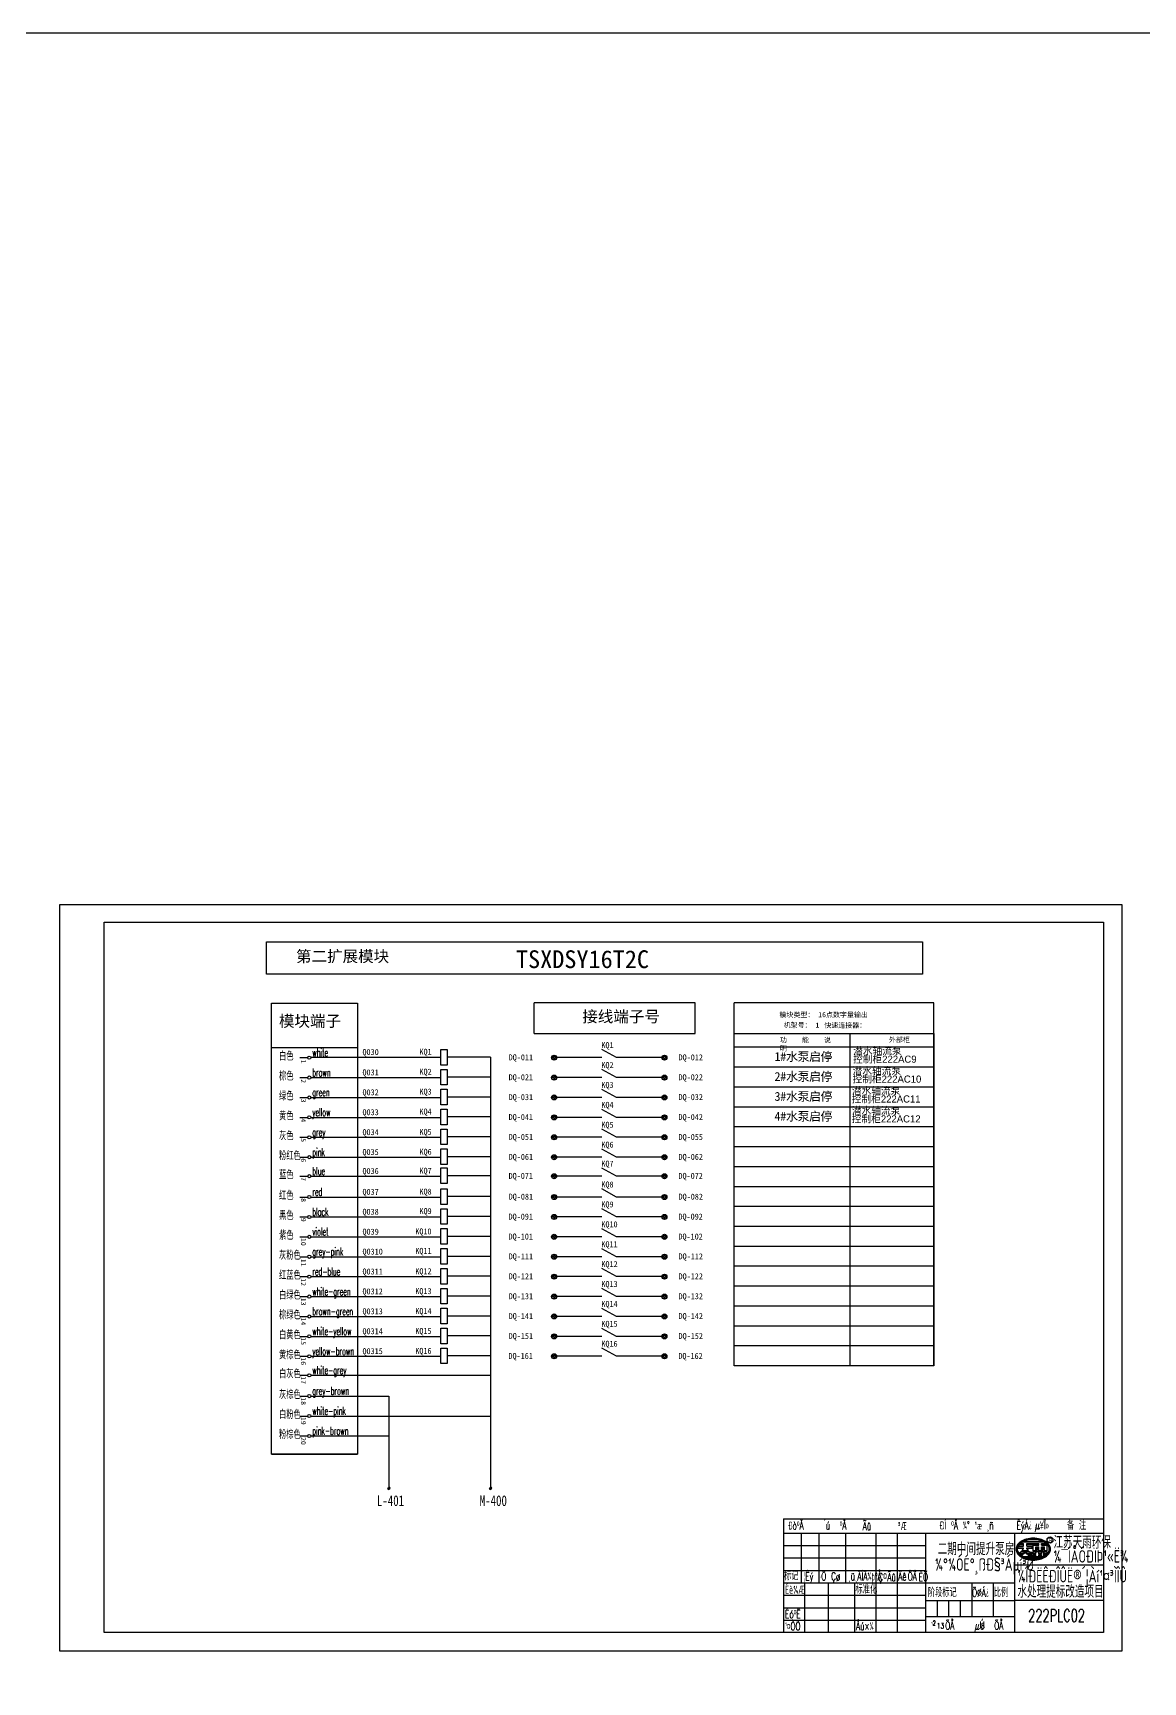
# Model space of a CAD drawing. Header units: millimetres. Extents: x 201 to 11482, y -7821 to 251.
# Drawn here: x 5609 to 6234, y -7015 to -6087 of the extents above; entities that cross this region are included whole.
import ezdxf
from ezdxf.enums import TextEntityAlignment as Align

# ---------------------------------------------------------------- set-up
doc = ezdxf.new("R2010")
doc.units = ezdxf.units.MM
doc.linetypes.add('CENTER2', pattern=[1.125, 0.75, -0.125, 0.125, -0.125])
for name, color, linetype in [('02', 7, 'Continuous'), ('LINE_THIN', 2, 'Continuous'), ('TEXT', 6, 'Continuous')]:
    doc.layers.add(name, color=color, linetype=linetype)
doc.layers.add('SECTION', color=3, linetype='CENTER2', lineweight=9)
doc.styles.add('HZ', font='txt', dxfattribs={"width": 0.67, "bigfont": 'hztxt'})
doc.styles.add('HZTXT', font='tssdeng.shx', dxfattribs={"width": 0.8, "bigfont": 'hztxt.shx'})

msp = doc.modelspace()

# ---------------------------------------------------------------- linework, layer by layer
for p, q in [((5649.389, -6986.953), (5649.389, -6587.409)), ((5649.389, -6587.409), (6211.494, -6587.409)), ((6211.494, -6587.409), (6211.494, -6986.953)), ((5981.757, -6632.658), (5891.192, -6632.658)), ((5891.192, -6649.978), (5891.192, -6632.658)), ((5981.757, -6649.978), (5981.757, -6632.658)), ((6003.74, -6836.904), (6003.74, -6632.658)), ((6115.978, -6632.658), (6003.74, -6632.658)), ((6115.978, -6836.904), (6115.978, -6632.658)), ((5891.192, -6649.978), (5981.757, -6649.978)), ((6003.74, -6649.978), (6115.978, -6649.978)), ((6068.702, -6649.978), (6068.702, -6836.904)), ((6115.978, -6649.978), (6115.978, -6836.904)), ((5791.87, -6657.942), (5743.575, -6657.942)), ((5937.517, -6663.542), (5929.344, -6659.028)), ((6115.978, -6657.723), (6003.74, -6657.723)), ((5759.358, -6663.542), (5763.838, -6663.542)), ((5765.614, -6663.3), (5838.772, -6663.3)), ((5866.639, -6663.322), (5842.333, -6663.322)), ((5866.639, -6663.322), (5866.639, -6905.845)), ((5929.344, -6663.542), (5903.824, -6663.542)), ((5963.037, -6663.542), (5937.517, -6663.542)), ((6115.978, -6668.922), (6003.74, -6668.922)), ((5759.358, -6674.741), (5763.838, -6674.741)), ((5765.63, -6674.741), (5838.789, -6674.741)), ((5866.639, -6674.521), (5842.333, -6674.521)), ((5929.344, -6674.741), (5903.824, -6674.741)), ((5937.517, -6674.741), (5929.344, -6670.226)), ((5963.037, -6674.741), (5937.517, -6674.741)), ((5759.358, -6685.939), (5763.838, -6685.939)), ((5765.63, -6685.939), (5838.789, -6685.939)), ((5866.639, -6685.72), (5842.333, -6685.72)), ((5929.344, -6685.939), (5903.824, -6685.939)), ((5937.517, -6685.939), (5929.344, -6681.425)), ((5963.037, -6685.939), (5937.517, -6685.939)), ((6115.978, -6680.12), (6003.74, -6680.12)), ((5866.639, -6696.919), (5842.333, -6696.919)), ((5937.517, -6697.138), (5929.344, -6692.624)), ((6115.978, -6691.319), (6003.74, -6691.319)), ((5759.358, -6697.138), (5763.838, -6697.138)), ((5765.63, -6697.138), (5838.789, -6697.138)), ((5929.344, -6697.138), (5903.824, -6697.138)), ((5937.517, -6708.337), (5929.344, -6703.823)), ((5963.037, -6697.138), (5937.517, -6697.138)), ((6115.978, -6702.518), (6003.74, -6702.518)), ((5759.358, -6708.337), (5763.838, -6708.337)), ((5765.63, -6708.337), (5838.789, -6708.337)), ((5866.639, -6708.117), (5842.333, -6708.117)), ((5929.344, -6708.337), (5903.824, -6708.337)), ((5937.517, -6719.536), (5929.344, -6715.022)), ((5963.037, -6708.337), (5937.517, -6708.337)), ((6115.978, -6713.717), (6003.74, -6713.717)), ((5759.358, -6719.536), (5763.838, -6719.536)), ((5765.63, -6719.536), (5838.789, -6719.536)), ((5866.639, -6719.316), (5842.333, -6719.316)), ((5929.344, -6719.536), (5903.824, -6719.536)), ((5963.037, -6719.536), (5937.517, -6719.536)), ((5759.358, -6730.224), (5763.838, -6730.224)), ((5765.63, -6730.224), (5838.789, -6730.224)), ((5866.639, -6730.004), (5842.333, -6730.004)), ((5929.344, -6730.224), (5903.824, -6730.224)), ((5937.517, -6730.224), (5929.344, -6725.71)), ((5963.037, -6730.224), (5937.517, -6730.224)), ((6115.978, -6724.916), (6003.74, -6724.916)), ((5759.358, -6741.934), (5763.838, -6741.934)), ((5765.63, -6741.934), (5838.789, -6741.934)), ((5866.639, -6741.714), (5842.333, -6741.714)), ((5929.344, -6741.934), (5903.824, -6741.934)), ((5937.517, -6741.934), (5929.344, -6737.42)), ((5963.037, -6741.934), (5937.517, -6741.934)), ((6115.978, -6736.115), (6003.74, -6736.115)), ((5937.517, -6753.133), (5929.344, -6748.618)), ((6115.978, -6747.313), (6003.74, -6747.313)), ((5759.358, -6753.133), (5763.838, -6753.133)), ((5765.63, -6753.133), (5838.789, -6753.133)), ((5866.639, -6752.913), (5842.333, -6752.913)), ((5929.344, -6753.133), (5903.824, -6753.133)), ((5937.517, -6764.331), (5929.344, -6759.817)), ((5963.037, -6753.133), (5937.517, -6753.133)), ((6115.978, -6758.512), (6003.74, -6758.512)), ((5759.358, -6764.331), (5763.838, -6764.331)), ((5765.63, -6764.331), (5838.789, -6764.331)), ((5866.639, -6764.112), (5842.333, -6764.112)), ((5929.344, -6764.331), (5903.824, -6764.331)), ((5937.517, -6775.53), (5929.344, -6771.016)), ((5963.037, -6764.331), (5937.517, -6764.331)), ((6115.978, -6769.711), (6003.74, -6769.711)), ((5759.358, -6775.53), (5763.838, -6775.53)), ((5765.63, -6775.53), (5838.789, -6775.53)), ((5866.639, -6775.311), (5842.333, -6775.311)), ((5929.344, -6775.53), (5903.824, -6775.53)), ((5963.037, -6775.53), (5937.517, -6775.53)), ((5759.358, -6786.729), (5763.838, -6786.729)), ((5765.63, -6786.729), (5838.789, -6786.729)), ((5866.639, -6786.509), (5842.333, -6786.509)), ((5929.344, -6786.729), (5903.824, -6786.729)), ((5937.517, -6786.729), (5929.344, -6782.215)), ((5963.037, -6786.729), (5937.517, -6786.729)), ((6115.978, -6780.91), (6003.74, -6780.91)), ((5759.358, -6797.928), (5763.838, -6797.928)), ((5765.63, -6797.928), (5838.789, -6797.928)), ((5866.639, -6797.708), (5842.333, -6797.708)), ((5929.344, -6797.928), (5903.824, -6797.928)), ((5937.517, -6797.928), (5929.344, -6793.414)), ((5963.037, -6797.928), (5937.517, -6797.928)), ((6115.978, -6792.109), (6003.74, -6792.109)), ((5937.517, -6809.127), (5929.344, -6804.613)), ((6115.978, -6803.308), (6003.74, -6803.308)), ((5759.358, -6809.127), (5763.838, -6809.127)), ((5765.63, -6809.127), (5838.789, -6809.127)), ((5866.639, -6808.907), (5842.333, -6808.907)), ((5929.344, -6809.127), (5903.824, -6809.127)), ((5937.517, -6820.326), (5929.344, -6815.812)), ((5963.037, -6809.127), (5937.517, -6809.127)), ((6115.978, -6814.507), (6003.74, -6814.507)), ((5759.358, -6820.326), (5763.838, -6820.326)), ((5765.63, -6820.326), (5838.789, -6820.326)), ((5866.639, -6820.106), (5842.333, -6820.106)), ((5929.344, -6820.326), (5903.824, -6820.326)), ((5963.037, -6820.326), (5937.517, -6820.326)), ((6115.978, -6825.705), (6003.74, -6825.705)), ((5759.358, -6831.524), (5763.838, -6831.524)), ((5765.63, -6831.524), (5838.789, -6831.524)), ((5866.639, -6831.305), (5842.333, -6831.305)), ((5929.344, -6831.524), (5903.824, -6831.524)), ((5937.517, -6831.524), (5929.344, -6827.01)), ((5963.037, -6831.524), (5937.517, -6831.524)), ((5759.358, -6842.212), (5763.838, -6842.212)), ((5765.63, -6842.212), (5866.639, -6842.212)), ((6115.978, -6836.904), (6003.74, -6836.904)), ((5759.358, -6853.922), (5763.838, -6853.922)), ((5765.63, -6853.922), (5809.453, -6853.922)), ((5809.453, -6853.922), (5809.453, -6905.838)), ((5759.358, -6865.121), (5763.838, -6865.121)), ((5765.63, -6865.121), (5866.639, -6865.121)), ((5759.358, -6876.32), (5763.838, -6876.32)), ((5765.63, -6876.32), (5809.453, -6876.32)), ((5764.734, -6886.623), (5743.575, -6886.623)), ((5743.575, -6886.623), (5791.87, -6886.623)), ((5810.06, -6904.875), (5808.932, -6906.666)), ((5867.246, -6904.875), (5866.117, -6906.666)), ((6163.418, -6938.092), (6166.475, -6938.092)), ((6164.446, -6936.889), (6166.475, -6936.889)), ((6164.446, -6937.124), (6166.475, -6937.124)), ((6166.249, -6935.686), (6177.531, -6935.686)), ((6166.249, -6935.921), (6177.531, -6935.921)), ((6166.475, -6938.092), (6166.475, -6936.889)), ((6166.475, -6938.327), (6166.475, -6937.124)), ((6168.28, -6938.092), (6168.28, -6936.889)), ((6168.28, -6936.889), (6175.079, -6936.889)), ((6168.28, -6938.327), (6168.28, -6937.124)), ((6168.28, -6937.124), (6175.079, -6937.124)), ((6168.28, -6938.092), (6171.288, -6938.092)), ((6171.288, -6939.296), (6171.288, -6938.092)), ((6171.89, -6940.761), (6171.89, -6937.491)), ((6171.89, -6937.491), (6175.079, -6937.491)), ((6171.89, -6940.996), (6171.89, -6937.725)), ((6171.89, -6937.725), (6175.079, -6937.725)), ((6175.079, -6937.491), (6175.079, -6936.889)), ((6175.079, -6937.725), (6175.079, -6937.124)), ((6176.463, -6937.491), (6176.463, -6936.889)), ((6176.463, -6936.889), (6179.334, -6936.889)), ((6176.463, -6937.725), (6176.463, -6937.124)), ((6176.463, -6937.124), (6179.334, -6937.124)), ((6176.463, -6937.491), (6179.651, -6937.491)), ((6176.463, -6937.725), (6179.651, -6937.725)), ((6179.651, -6940.761), (6179.651, -6937.491)), ((6179.651, -6940.996), (6179.651, -6937.725)), ((6162.922, -6939.296), (6166.475, -6939.296)), ((6162.922, -6939.53), (6166.475, -6939.53)), ((6163.418, -6938.327), (6166.475, -6938.327)), ((6163.964, -6942.414), (6166.61, -6942.414)), ((6163.964, -6942.649), (6166.61, -6942.649)), ((6164.57, -6943.016), (6165.934, -6943.016)), ((6164.57, -6943.251), (6165.934, -6943.251)), ((6165.1, -6941.363), (6169.716, -6941.363)), ((6165.1, -6941.598), (6169.716, -6941.598)), ((6165.666, -6940.761), (6169.093, -6940.761)), ((6165.666, -6940.996), (6169.093, -6940.996)), ((6166.476, -6944.219), (6177.304, -6944.219)), ((6166.476, -6944.454), (6177.304, -6944.454)), ((6167.191, -6944.52), (6176.589, -6944.52)), ((6167.191, -6944.755), (6176.589, -6944.755)), ((6168.183, -6942.414), (6171.288, -6942.414)), ((6168.183, -6942.649), (6171.288, -6942.649)), ((6168.28, -6938.327), (6171.288, -6938.327)), ((6168.28, -6939.296), (6171.288, -6939.296)), ((6168.305, -6939.607), (6168.28, -6939.296)), ((6168.28, -6939.53), (6171.288, -6939.53)), ((6168.305, -6939.842), (6168.28, -6939.53)), ((6168.903, -6943.016), (6171.288, -6943.016)), ((6168.903, -6943.251), (6171.288, -6943.251)), ((6169.193, -6945.062), (6174.587, -6945.062)), ((6169.193, -6945.296), (6174.587, -6945.296)), ((6169.996, -6943.507), (6171.288, -6943.507)), ((6169.996, -6943.742), (6171.288, -6943.742)), ((6170.561, -6941.702), (6171.288, -6941.702)), ((6170.561, -6941.937), (6171.288, -6941.937)), ((6171.288, -6939.53), (6171.288, -6938.327)), ((6171.288, -6942.414), (6171.288, -6941.702)), ((6171.288, -6942.649), (6171.288, -6941.937)), ((6171.288, -6943.507), (6171.288, -6943.016)), ((6171.288, -6943.742), (6171.288, -6943.251)), ((6171.89, -6940.761), (6173.274, -6940.761)), ((6171.89, -6940.996), (6173.274, -6940.996)), ((6171.89, -6941.363), (6173.274, -6941.363)), ((6171.89, -6942.414), (6171.89, -6941.363)), ((6171.89, -6941.598), (6173.274, -6941.598)), ((6171.89, -6942.649), (6171.89, -6941.598)), ((6171.89, -6942.414), (6173.274, -6942.414)), ((6171.89, -6942.649), (6173.274, -6942.649)), ((6171.89, -6943.507), (6171.89, -6943.016)), ((6171.89, -6943.016), (6173.274, -6943.016)), ((6171.89, -6943.742), (6171.89, -6943.251)), ((6171.89, -6943.251), (6173.274, -6943.251)), ((6171.89, -6943.507), (6173.274, -6943.507)), ((6171.89, -6943.742), (6173.274, -6943.742)), ((6173.274, -6940.761), (6173.274, -6938.694)), ((6173.274, -6938.694), (6175.079, -6938.694)), ((6173.274, -6940.996), (6173.274, -6938.929)), ((6173.274, -6938.929), (6175.079, -6938.929)), ((6173.274, -6942.414), (6173.274, -6941.363)), ((6173.274, -6942.649), (6173.274, -6941.598)), ((6173.274, -6943.507), (6173.274, -6943.016)), ((6173.274, -6943.742), (6173.274, -6943.251)), ((6175.079, -6940.761), (6175.079, -6938.694)), ((6175.079, -6940.996), (6175.079, -6938.929)), ((6175.079, -6940.761), (6176.463, -6940.761)), ((6175.079, -6940.996), (6176.463, -6940.996)), ((6175.079, -6941.363), (6176.463, -6941.363)), ((6175.079, -6942.414), (6175.079, -6941.363)), ((6175.079, -6941.598), (6176.463, -6941.598)), ((6175.079, -6942.649), (6175.079, -6941.598)), ((6175.079, -6942.414), (6176.463, -6942.414)), ((6175.079, -6942.649), (6176.463, -6942.649)), ((6175.079, -6943.507), (6175.079, -6943.016)), ((6175.079, -6943.016), (6176.463, -6943.016)), ((6175.079, -6943.742), (6175.079, -6943.251)), ((6175.079, -6943.251), (6176.463, -6943.251)), ((6175.079, -6943.507), (6176.463, -6943.507)), ((6175.079, -6943.742), (6176.463, -6943.742)), ((6176.463, -6938.694), (6178.268, -6938.694)), ((6176.463, -6940.761), (6176.463, -6938.694)), ((6176.463, -6938.929), (6178.268, -6938.929)), ((6176.463, -6940.996), (6176.463, -6938.929)), ((6176.463, -6942.414), (6176.463, -6941.363)), ((6176.463, -6942.649), (6176.463, -6941.598)), ((6176.463, -6943.507), (6176.463, -6943.016)), ((6176.463, -6943.742), (6176.463, -6943.251)), ((6177.517, -6941.702), (6178.268, -6941.702)), ((6177.517, -6941.702), (6177.517, -6942.414)), ((6177.517, -6941.937), (6178.268, -6941.937)), ((6177.517, -6941.937), (6177.517, -6942.649)), ((6177.517, -6942.414), (6179.816, -6942.414)), ((6177.517, -6942.649), (6179.816, -6942.649)), ((6177.517, -6943.016), (6177.517, -6943.507)), ((6177.517, -6943.016), (6179.21, -6943.016)), ((6177.517, -6943.251), (6177.517, -6943.742)), ((6177.517, -6943.251), (6179.21, -6943.251)), ((6177.517, -6943.507), (6178.571, -6943.507)), ((6177.517, -6943.742), (6178.571, -6943.742)), ((6178.268, -6940.761), (6178.268, -6938.694)), ((6178.268, -6940.996), (6178.268, -6938.929)), ((6178.268, -6940.761), (6179.651, -6940.761)), ((6178.268, -6940.996), (6179.651, -6940.996)), ((6178.268, -6941.702), (6178.268, -6941.363)), ((6178.268, -6941.363), (6179.651, -6941.363)), ((6178.268, -6941.937), (6178.268, -6941.598)), ((6178.268, -6941.598), (6179.651, -6941.598)), ((6179.651, -6942.594), (6179.651, -6941.363)), ((6179.651, -6942.829), (6179.651, -6941.598))]:
    msp.add_line(p, q)
at = {"color": 0}
for p, q in [((6031.493, -6922.953), (6211.494, -6922.953)), ((6031.493, -6922.953), (6211.494, -6922.953)), ((6031.493, -6930.953), (6211.494, -6930.953)), ((6031.493, -6930.953), (6211.494, -6930.953)), ((6031.493, -6958.953), (6161.493, -6958.953)), ((6031.493, -6958.953), (6161.493, -6958.953)), ((6111.493, -6968.953), (6161.493, -6968.953)), ((6111.493, -6968.953), (6161.493, -6968.953)), ((6111.493, -6977.953), (6161.493, -6977.953)), ((6111.493, -6977.953), (6161.493, -6977.953))]:
    msp.add_line(p, q, dxfattribs=at)
for points in [[(741.178, -6087.168), (11482.36, -6087.168), (11482.36, -7820.534), (741.178, -7820.534)], [(5740.617, -6598.418), (6109.699, -6598.418), (6109.699, -6616.539), (5740.617, -6616.539)], [(5743.575, -6632.878), (5791.87, -6632.878), (5791.87, -6886.623), (5743.575, -6886.623)], [(5842.333, -6658.913), (5842.333, -6667.687), (5838.772, -6667.687), (5838.772, -6658.913)], [(5842.333, -6670.112), (5842.333, -6678.885), (5838.772, -6678.885), (5838.772, -6670.112)], [(5842.333, -6681.311), (5842.333, -6690.084), (5838.772, -6690.084), (5838.772, -6681.311)], [(5842.333, -6692.509), (5842.333, -6701.283), (5838.772, -6701.283), (5838.772, -6692.509)], [(5842.333, -6703.708), (5842.333, -6712.482), (5838.772, -6712.482), (5838.772, -6703.708)], [(5842.333, -6714.907), (5842.333, -6723.681), (5838.772, -6723.681), (5838.772, -6714.907)], [(5842.333, -6725.595), (5842.333, -6734.369), (5838.772, -6734.369), (5838.772, -6725.595)], [(5842.333, -6737.305), (5842.333, -6746.078), (5838.772, -6746.078), (5838.772, -6737.305)], [(5842.333, -6748.504), (5842.333, -6757.277), (5838.772, -6757.277), (5838.772, -6748.504)], [(5842.333, -6759.703), (5842.333, -6768.476), (5838.772, -6768.476), (5838.772, -6759.703)], [(5842.333, -6770.901), (5842.333, -6779.675), (5838.772, -6779.675), (5838.772, -6770.901)], [(5842.333, -6782.1), (5842.333, -6790.874), (5838.772, -6790.874), (5838.772, -6782.1)], [(5842.333, -6793.299), (5842.333, -6802.073), (5838.772, -6802.073), (5838.772, -6793.299)], [(5842.333, -6804.498), (5842.333, -6813.272), (5838.772, -6813.272), (5838.772, -6804.498)], [(5842.333, -6815.697), (5842.333, -6824.47), (5838.772, -6824.47), (5838.772, -6815.697)], [(5842.333, -6826.896), (5842.333, -6835.669), (5838.772, -6835.669), (5838.772, -6826.896)]]:
    msp.add_lwpolyline(points, close=True)
for points in [[(6181.552, -6939.897, 0.1452621), (6180.927, -6937.792, 0.1071711), (6178.767, -6935.654, 0.0774043), (6175.785, -6934.35, 0.0645214), (6171.89, -6933.846, 0.0645214), (6167.995, -6934.35, 0.0774043), (6165.013, -6935.654, 0.1071711), (6162.853, -6937.792, 0.1452621), (6162.229, -6939.897, 0.1452621), (6162.853, -6942.002, 0.1071711), (6165.013, -6944.14, 0.0774043), (6167.995, -6945.444, 0.0645214), (6171.89, -6945.949, 0.0645214), (6175.785, -6945.444, 0.0774043), (6178.767, -6944.14, 0.1071711), (6180.927, -6942.002, 0.1452621)], [(6181.552, -6940.132, 0.1452621), (6180.927, -6938.027, 0.1071711), (6178.767, -6935.889, 0.0774043), (6175.785, -6934.585, 0.0645214), (6171.89, -6934.081, 0.0645214), (6167.995, -6934.585, 0.0774043), (6165.013, -6935.889, 0.1071711), (6162.853, -6938.027, 0.1452621), (6162.229, -6940.132, 0.1452621), (6162.853, -6942.237, 0.1071711), (6165.013, -6944.375, 0.0774043), (6167.995, -6945.679, 0.0645214), (6171.89, -6946.184, 0.0645214), (6175.785, -6945.679, 0.0774043), (6178.767, -6944.375, 0.1071711), (6180.927, -6942.237, 0.1452621)], [(6180.915, -6939.897, 0.1452621), (6180.393, -6938.139, 0.1071711), (6178.425, -6936.192, 0.0774043), (6175.623, -6934.966, 0.0645214), (6171.89, -6934.482, 0.0645214), (6168.158, -6934.966, 0.0774043), (6165.355, -6936.192, 0.1071711), (6163.387, -6938.139, 0.1452621), (6162.865, -6939.897, 0.1452621), (6163.387, -6941.655, 0.1071711), (6165.355, -6943.603, 0.0774043), (6168.158, -6944.828, 0.0645214), (6171.89, -6945.312, 0.0645214), (6175.623, -6944.828, 0.0774043), (6178.425, -6943.603, 0.1071711), (6180.393, -6941.655, 0.1452621)], [(6180.915, -6940.132, 0.1452621), (6180.393, -6938.374, 0.1071711), (6178.425, -6936.426, 0.0774043), (6175.623, -6935.201, 0.0645214), (6171.89, -6934.717, 0.0645214), (6168.158, -6935.201, 0.0774043), (6165.355, -6936.426, 0.1071711), (6163.387, -6938.374, 0.1452621), (6162.865, -6940.132, 0.1452621), (6163.387, -6941.89, 0.1071711), (6165.355, -6943.838, 0.0774043), (6168.158, -6945.063, 0.0645214), (6171.89, -6945.547, 0.0645214), (6175.623, -6945.063, 0.0774043), (6178.425, -6943.838, 0.1071711), (6180.393, -6941.89, 0.1452621)]]:
    msp.add_lwpolyline(points, format="xyb", close=True)
for centre, radius in [((5764.734, -6663.542), 0.896), ((5764.734, -6674.741), 0.896), ((5764.734, -6685.939), 0.896), ((5764.734, -6697.138), 0.896), ((5764.734, -6708.337), 0.896), ((5764.734, -6719.536), 0.896), ((5764.734, -6730.224), 0.896), ((5764.734, -6741.934), 0.896), ((5764.734, -6753.133), 0.896), ((5764.734, -6764.331), 0.896), ((5764.734, -6775.53), 0.896), ((5764.734, -6786.729), 0.896), ((5764.734, -6797.928), 0.896), ((5764.734, -6809.127), 0.896), ((5764.734, -6820.326), 0.896), ((5764.734, -6831.524), 0.896), ((5764.734, -6842.212), 0.896), ((5764.734, -6853.922), 0.896), ((5764.734, -6865.121), 0.896), ((5764.734, -6876.32), 0.896), ((5809.453, -6905.849), 0.591), ((5866.639, -6905.849), 0.591), ((6181.329, -6934.73), 1.666), ((6181.329, -6934.965), 1.666), ((6174.059, -6939.711), 0.1), ((6174.059, -6939.945), 0.1), ((6174.059, -6941.113), 0.1), ((6174.059, -6941.347), 0.1), ((6177.266, -6939.711), 0.1), ((6177.266, -6939.945), 0.1), ((6177.266, -6941.113), 0.1), ((6177.266, -6941.347), 0.1)]:
    msp.add_circle(centre, radius)
for centre, radius, start, end in [((6161.792, -6937.68), 4.95, 293.805664, 311.924678), ((6161.792, -6937.915), 4.95, 293.805664, 311.924678), ((6161.792, -6937.68), 6.755, 300.38393, 307.819429), ((6161.792, -6937.915), 6.755, 300.38393, 307.819429), ((6161.792, -6937.68), 4.95, 321.502997, 340.951261), ((6161.792, -6937.915), 4.95, 321.502997, 340.951261), ((6161.792, -6937.68), 6.755, 315.502624, 325.594686), ((6161.792, -6937.915), 6.755, 315.502624, 325.594686), ((6173.26, -6937.07), 7.372, 216.907792, 226.468118), ((6173.26, -6937.305), 7.372, 216.907792, 226.468118), ((6173.26, -6937.07), 5.567, 207.109979, 221.536588), ((6173.26, -6937.305), 5.567, 207.109979, 221.536588), ((6173.26, -6937.07), 7.372, 233.765595, 238.048673), ((6173.26, -6937.305), 7.372, 233.765595, 238.048673), ((6169.996, -6942.304), 1.203, 238.048673, 270), ((6169.996, -6942.539), 1.203, 238.048673, 270), ((6173.26, -6937.07), 5.567, 230.459438, 231.797628), ((6173.26, -6937.305), 5.567, 230.459438, 231.797628), ((6170.561, -6940.499), 1.203, 231.797628, 270), ((6170.561, -6940.734), 1.203, 231.797628, 270)]:
    msp.add_arc(centre, radius, start, end)
for p in [(6174.059, -6939.711), (6174.059, -6939.945), (6174.059, -6941.113), (6174.059, -6941.347), (6177.266, -6939.711), (6177.266, -6939.945), (6177.266, -6941.113), (6177.266, -6941.347)]:
    msp.add_point(p)
at = {"layer": '02'}
for p, q in [((5902.192, -6663.318), (5901.018, -6663.318)), ((5902.192, -6663.759), (5901.018, -6663.759)), ((5902.192, -6662.144), (5902.192, -6663.318)), ((5902.192, -6663.759), (5902.192, -6664.934)), ((5902.633, -6662.144), (5902.633, -6663.318)), ((5903.807, -6663.318), (5902.633, -6663.318)), ((5902.633, -6663.759), (5902.633, -6664.934)), ((5903.807, -6663.759), (5902.633, -6663.759)), ((5964.229, -6663.321), (5963.055, -6663.321)), ((5964.229, -6663.762), (5963.055, -6663.762)), ((5964.229, -6662.147), (5964.229, -6663.321)), ((5964.229, -6663.762), (5964.229, -6664.936)), ((5964.67, -6662.147), (5964.67, -6663.321)), ((5965.844, -6663.321), (5964.67, -6663.321)), ((5964.67, -6663.762), (5964.67, -6664.936)), ((5965.844, -6663.762), (5964.67, -6663.762)), ((5902.192, -6674.52), (5901.018, -6674.52)), ((5902.192, -6674.961), (5901.018, -6674.961)), ((5902.192, -6673.346), (5902.192, -6674.52)), ((5902.192, -6674.961), (5902.192, -6676.135)), ((5902.633, -6673.346), (5902.633, -6674.52)), ((5903.807, -6674.52), (5902.633, -6674.52)), ((5902.633, -6674.961), (5902.633, -6676.135)), ((5903.807, -6674.961), (5902.633, -6674.961)), ((5964.229, -6674.523), (5963.055, -6674.523)), ((5964.229, -6674.964), (5963.055, -6674.964)), ((5964.229, -6673.349), (5964.229, -6674.523)), ((5964.229, -6674.964), (5964.229, -6676.138)), ((5964.67, -6673.349), (5964.67, -6674.523)), ((5965.844, -6674.523), (5964.67, -6674.523)), ((5964.67, -6674.964), (5964.67, -6676.138)), ((5965.844, -6674.964), (5964.67, -6674.964)), ((5902.192, -6685.719), (5901.018, -6685.719)), ((5902.192, -6686.16), (5901.018, -6686.16)), ((5902.192, -6684.545), (5902.192, -6685.719)), ((5902.192, -6686.16), (5902.192, -6687.334)), ((5902.633, -6684.545), (5902.633, -6685.719)), ((5903.807, -6685.719), (5902.633, -6685.719)), ((5902.633, -6686.16), (5902.633, -6687.334)), ((5903.807, -6686.16), (5902.633, -6686.16)), ((5964.229, -6685.722), (5963.055, -6685.722)), ((5964.229, -6686.163), (5963.055, -6686.163)), ((5964.229, -6684.548), (5964.229, -6685.722)), ((5964.229, -6686.163), (5964.229, -6687.337)), ((5964.67, -6684.548), (5964.67, -6685.722)), ((5965.844, -6685.722), (5964.67, -6685.722)), ((5964.67, -6686.163), (5964.67, -6687.337)), ((5965.844, -6686.163), (5964.67, -6686.163)), ((5902.192, -6696.918), (5901.018, -6696.918)), ((5902.192, -6695.744), (5902.192, -6696.918)), ((5902.633, -6695.744), (5902.633, -6696.918)), ((5903.807, -6696.918), (5902.633, -6696.918)), ((5964.229, -6696.921), (5963.055, -6696.921)), ((5964.229, -6695.747), (5964.229, -6696.921)), ((5964.67, -6695.747), (5964.67, -6696.921)), ((5965.844, -6696.921), (5964.67, -6696.921)), ((5902.192, -6697.359), (5901.018, -6697.359)), ((5902.192, -6697.359), (5902.192, -6698.533)), ((5902.633, -6697.359), (5902.633, -6698.533)), ((5903.807, -6697.359), (5902.633, -6697.359)), ((5964.229, -6697.362), (5963.055, -6697.362)), ((5964.229, -6697.362), (5964.229, -6698.536)), ((5964.67, -6697.362), (5964.67, -6698.536)), ((5965.844, -6697.362), (5964.67, -6697.362)), ((5902.192, -6708.117), (5901.018, -6708.117)), ((5902.192, -6708.558), (5901.018, -6708.558)), ((5902.192, -6706.942), (5902.192, -6708.117)), ((5902.192, -6708.558), (5902.192, -6709.732)), ((5902.633, -6706.942), (5902.633, -6708.117)), ((5903.807, -6708.117), (5902.633, -6708.117)), ((5902.633, -6708.558), (5902.633, -6709.732)), ((5903.807, -6708.558), (5902.633, -6708.558)), ((5964.229, -6708.119), (5963.055, -6708.119)), ((5964.229, -6708.561), (5963.055, -6708.561)), ((5964.229, -6706.945), (5964.229, -6708.119)), ((5964.229, -6708.561), (5964.229, -6709.735)), ((5964.67, -6706.945), (5964.67, -6708.119)), ((5965.844, -6708.119), (5964.67, -6708.119)), ((5964.67, -6708.561), (5964.67, -6709.735)), ((5965.844, -6708.561), (5964.67, -6708.561)), ((5902.192, -6719.315), (5901.018, -6719.315)), ((5902.192, -6719.757), (5901.018, -6719.757)), ((5902.192, -6718.141), (5902.192, -6719.315)), ((5902.192, -6719.757), (5902.192, -6720.931)), ((5902.633, -6718.141), (5902.633, -6719.315)), ((5903.807, -6719.315), (5902.633, -6719.315)), ((5902.633, -6719.757), (5902.633, -6720.931)), ((5903.807, -6719.757), (5902.633, -6719.757)), ((5964.229, -6719.318), (5963.055, -6719.318)), ((5964.229, -6719.76), (5963.055, -6719.76)), ((5964.229, -6718.144), (5964.229, -6719.318)), ((5964.229, -6719.76), (5964.229, -6720.934)), ((5964.67, -6718.144), (5964.67, -6719.318)), ((5965.844, -6719.318), (5964.67, -6719.318)), ((5964.67, -6719.76), (5964.67, -6720.934)), ((5965.844, -6719.76), (5964.67, -6719.76)), ((5902.192, -6730.003), (5901.018, -6730.003)), ((5902.192, -6730.444), (5901.018, -6730.444)), ((5902.192, -6728.829), (5902.192, -6730.003)), ((5902.192, -6730.444), (5902.192, -6731.619)), ((5902.633, -6728.829), (5902.633, -6730.003)), ((5903.807, -6730.003), (5902.633, -6730.003)), ((5902.633, -6730.444), (5902.633, -6731.619)), ((5903.807, -6730.444), (5902.633, -6730.444)), ((5964.229, -6730.006), (5963.055, -6730.006)), ((5964.229, -6730.447), (5963.055, -6730.447)), ((5964.229, -6728.832), (5964.229, -6730.006)), ((5964.229, -6730.447), (5964.229, -6731.621)), ((5964.67, -6728.832), (5964.67, -6730.006)), ((5965.844, -6730.006), (5964.67, -6730.006)), ((5964.67, -6730.447), (5964.67, -6731.621)), ((5965.844, -6730.447), (5964.67, -6730.447)), ((5902.192, -6741.713), (5901.018, -6741.713)), ((5902.192, -6742.154), (5901.018, -6742.154)), ((5902.192, -6740.539), (5902.192, -6741.713)), ((5902.192, -6742.154), (5902.192, -6743.328)), ((5902.633, -6740.539), (5902.633, -6741.713)), ((5903.807, -6741.713), (5902.633, -6741.713)), ((5902.633, -6742.154), (5902.633, -6743.328)), ((5903.807, -6742.154), (5902.633, -6742.154)), ((5964.229, -6741.716), (5963.055, -6741.716)), ((5964.229, -6742.157), (5963.055, -6742.157)), ((5964.229, -6740.542), (5964.229, -6741.716)), ((5964.229, -6742.157), (5964.229, -6743.331)), ((5964.67, -6740.542), (5964.67, -6741.716)), ((5965.844, -6741.716), (5964.67, -6741.716)), ((5964.67, -6742.157), (5964.67, -6743.331)), ((5965.844, -6742.157), (5964.67, -6742.157)), ((5902.192, -6751.738), (5902.192, -6752.912)), ((5902.633, -6751.738), (5902.633, -6752.912)), ((5964.229, -6751.741), (5964.229, -6752.915)), ((5964.67, -6751.741), (5964.67, -6752.915)), ((5902.192, -6752.912), (5901.018, -6752.912)), ((5902.192, -6753.353), (5901.018, -6753.353)), ((5902.192, -6753.353), (5902.192, -6754.527)), ((5903.807, -6752.912), (5902.633, -6752.912)), ((5902.633, -6753.353), (5902.633, -6754.527)), ((5903.807, -6753.353), (5902.633, -6753.353)), ((5964.229, -6752.915), (5963.055, -6752.915)), ((5964.229, -6753.356), (5963.055, -6753.356)), ((5964.229, -6753.356), (5964.229, -6754.53)), ((5965.844, -6752.915), (5964.67, -6752.915)), ((5964.67, -6753.356), (5964.67, -6754.53)), ((5965.844, -6753.356), (5964.67, -6753.356)), ((5902.192, -6764.111), (5901.018, -6764.111)), ((5902.192, -6764.552), (5901.018, -6764.552)), ((5902.192, -6762.937), (5902.192, -6764.111)), ((5902.192, -6764.552), (5902.192, -6765.726)), ((5902.633, -6762.937), (5902.633, -6764.111)), ((5903.807, -6764.111), (5902.633, -6764.111)), ((5902.633, -6764.552), (5902.633, -6765.726)), ((5903.807, -6764.552), (5902.633, -6764.552)), ((5964.229, -6764.114), (5963.055, -6764.114)), ((5964.229, -6764.555), (5963.055, -6764.555)), ((5964.229, -6762.94), (5964.229, -6764.114)), ((5964.229, -6764.555), (5964.229, -6765.729)), ((5964.67, -6762.94), (5964.67, -6764.114)), ((5965.844, -6764.114), (5964.67, -6764.114)), ((5964.67, -6764.555), (5964.67, -6765.729)), ((5965.844, -6764.555), (5964.67, -6764.555)), ((5902.192, -6775.31), (5901.018, -6775.31)), ((5902.192, -6775.751), (5901.018, -6775.751)), ((5902.192, -6774.136), (5902.192, -6775.31)), ((5902.192, -6775.751), (5902.192, -6776.925)), ((5902.633, -6774.136), (5902.633, -6775.31)), ((5903.807, -6775.31), (5902.633, -6775.31)), ((5902.633, -6775.751), (5902.633, -6776.925)), ((5903.807, -6775.751), (5902.633, -6775.751)), ((5964.229, -6775.313), (5963.055, -6775.313)), ((5964.229, -6775.754), (5963.055, -6775.754)), ((5964.229, -6774.138), (5964.229, -6775.313)), ((5964.229, -6775.754), (5964.229, -6776.928)), ((5964.67, -6774.138), (5964.67, -6775.313)), ((5965.844, -6775.313), (5964.67, -6775.313)), ((5964.67, -6775.754), (5964.67, -6776.928)), ((5965.844, -6775.754), (5964.67, -6775.754)), ((5902.192, -6786.508), (5901.018, -6786.508)), ((5902.192, -6786.95), (5901.018, -6786.95)), ((5902.192, -6785.334), (5902.192, -6786.508)), ((5902.192, -6786.95), (5902.192, -6788.124)), ((5902.633, -6785.334), (5902.633, -6786.508)), ((5903.807, -6786.508), (5902.633, -6786.508)), ((5902.633, -6786.95), (5902.633, -6788.124)), ((5903.807, -6786.95), (5902.633, -6786.95)), ((5964.229, -6786.511), (5963.055, -6786.511)), ((5964.229, -6786.953), (5963.055, -6786.953)), ((5964.229, -6785.337), (5964.229, -6786.511)), ((5964.229, -6786.953), (5964.229, -6788.127)), ((5964.67, -6785.337), (5964.67, -6786.511)), ((5965.844, -6786.511), (5964.67, -6786.511)), ((5964.67, -6786.953), (5964.67, -6788.127)), ((5965.844, -6786.953), (5964.67, -6786.953)), ((5902.192, -6797.707), (5901.018, -6797.707)), ((5902.192, -6798.149), (5901.018, -6798.149)), ((5902.192, -6796.533), (5902.192, -6797.707)), ((5902.192, -6798.149), (5902.192, -6799.323)), ((5902.633, -6796.533), (5902.633, -6797.707)), ((5903.807, -6797.707), (5902.633, -6797.707)), ((5902.633, -6798.149), (5902.633, -6799.323)), ((5903.807, -6798.149), (5902.633, -6798.149)), ((5964.229, -6797.71), (5963.055, -6797.71)), ((5964.229, -6798.151), (5963.055, -6798.151)), ((5964.229, -6796.536), (5964.229, -6797.71)), ((5964.229, -6798.151), (5964.229, -6799.326)), ((5964.67, -6796.536), (5964.67, -6797.71)), ((5965.844, -6797.71), (5964.67, -6797.71)), ((5964.67, -6798.151), (5964.67, -6799.326)), ((5965.844, -6798.151), (5964.67, -6798.151)), ((5902.192, -6807.732), (5902.192, -6808.906)), ((5902.633, -6807.732), (5902.633, -6808.906)), ((5964.229, -6807.735), (5964.229, -6808.909)), ((5964.67, -6807.735), (5964.67, -6808.909)), ((5902.192, -6808.906), (5901.018, -6808.906)), ((5902.192, -6809.347), (5901.018, -6809.347)), ((5902.192, -6809.347), (5902.192, -6810.521)), ((5903.807, -6808.906), (5902.633, -6808.906)), ((5902.633, -6809.347), (5902.633, -6810.521)), ((5903.807, -6809.347), (5902.633, -6809.347)), ((5964.229, -6808.909), (5963.055, -6808.909)), ((5964.229, -6809.35), (5963.055, -6809.35)), ((5964.229, -6809.35), (5964.229, -6810.524)), ((5965.844, -6808.909), (5964.67, -6808.909)), ((5964.67, -6809.35), (5964.67, -6810.524)), ((5965.844, -6809.35), (5964.67, -6809.35)), ((5902.192, -6820.105), (5901.018, -6820.105)), ((5902.192, -6820.546), (5901.018, -6820.546)), ((5902.192, -6818.931), (5902.192, -6820.105)), ((5902.192, -6820.546), (5902.192, -6821.72)), ((5902.633, -6818.931), (5902.633, -6820.105)), ((5903.807, -6820.105), (5902.633, -6820.105)), ((5902.633, -6820.546), (5902.633, -6821.72)), ((5903.807, -6820.546), (5902.633, -6820.546)), ((5964.229, -6820.108), (5963.055, -6820.108)), ((5964.229, -6820.549), (5963.055, -6820.549)), ((5964.229, -6818.934), (5964.229, -6820.108)), ((5964.229, -6820.549), (5964.229, -6821.723)), ((5964.67, -6818.934), (5964.67, -6820.108)), ((5965.844, -6820.108), (5964.67, -6820.108)), ((5964.67, -6820.549), (5964.67, -6821.723)), ((5965.844, -6820.549), (5964.67, -6820.549)), ((5902.192, -6831.304), (5901.018, -6831.304)), ((5902.192, -6831.745), (5901.018, -6831.745)), ((5902.192, -6830.13), (5902.192, -6831.304)), ((5902.192, -6831.745), (5902.192, -6832.919)), ((5902.633, -6830.13), (5902.633, -6831.304)), ((5903.807, -6831.304), (5902.633, -6831.304)), ((5902.633, -6831.745), (5902.633, -6832.919)), ((5903.807, -6831.745), (5902.633, -6831.745)), ((5964.229, -6831.307), (5963.055, -6831.307)), ((5964.229, -6831.748), (5963.055, -6831.748)), ((5964.229, -6830.133), (5964.229, -6831.307)), ((5964.229, -6831.748), (5964.229, -6832.922)), ((5964.67, -6830.133), (5964.67, -6831.307)), ((5965.844, -6831.307), (5964.67, -6831.307)), ((5964.67, -6831.748), (5964.67, -6832.922)), ((5965.844, -6831.748), (5964.67, -6831.748))]:
    msp.add_line(p, q, dxfattribs=at)
for centre in [(5902.412, -6663.539), (5964.449, -6663.542), (5902.412, -6674.741), (5964.449, -6674.743), (5902.412, -6685.939), (5964.449, -6685.942), (5902.412, -6697.138), (5964.449, -6697.141), (5902.412, -6708.337), (5964.449, -6708.34), (5902.412, -6719.536), (5964.449, -6719.539), (5902.412, -6730.224), (5964.449, -6730.227), (5902.412, -6741.934), (5964.449, -6741.937), (5902.412, -6753.133), (5964.449, -6753.135), (5902.412, -6764.331), (5964.449, -6764.334), (5902.412, -6775.53), (5964.449, -6775.533), (5902.412, -6786.729), (5964.449, -6786.732), (5902.412, -6797.928), (5964.449, -6797.931), (5902.412, -6809.127), (5964.449, -6809.13), (5902.412, -6820.326), (5964.449, -6820.329), (5902.412, -6831.524), (5964.449, -6831.527)]:
    msp.add_circle(centre, 1.412, dxfattribs=at)
at = {"layer": 'LINE_THIN'}
for p, q in [((5624.389, -6997.409), (5624.389, -6577.409)), ((5624.389, -6577.409), (6221.698, -6577.409)), ((6221.698, -6577.409), (6221.698, -6997.409)), ((6221.698, -6997.409), (5624.389, -6997.409))]:
    msp.add_line(p, q, dxfattribs=at)
for centre in [(6174.059, -6939.711), (6174.059, -6939.945), (6174.059, -6941.113), (6174.059, -6941.347), (6177.266, -6939.711), (6177.266, -6939.945), (6177.266, -6941.113), (6177.266, -6941.347)]:
    msp.add_circle(centre, 0.401, dxfattribs=at)
at = {"layer": 'TEXT', "color": 0}
for p, q in [((6031.493, -6922.953), (6211.494, -6922.953)), ((6031.493, -6922.953), (6031.493, -6986.953)), ((6031.493, -6922.953), (6031.493, -6986.953)), ((6031.493, -6922.953), (6031.493, -6986.953)), ((6031.493, -6930.953), (6211.494, -6930.953)), ((6031.493, -6937.953), (6111.493, -6937.953)), ((6031.493, -6937.953), (6111.493, -6937.953)), ((6031.493, -6937.953), (6111.493, -6937.953)), ((6041.493, -6958.953), (6041.493, -6930.953)), ((6041.493, -6958.953), (6041.493, -6930.953)), ((6041.493, -6958.953), (6041.493, -6930.953)), ((6051.493, -6958.953), (6051.493, -6930.953)), ((6051.493, -6958.953), (6051.493, -6930.953)), ((6051.493, -6958.953), (6051.493, -6930.953)), ((6066.493, -6958.953), (6066.493, -6930.953)), ((6066.493, -6958.953), (6066.493, -6930.953)), ((6066.493, -6958.953), (6066.493, -6930.953)), ((6083.493, -6986.953), (6083.493, -6930.953)), ((6083.493, -6986.953), (6083.493, -6930.953)), ((6083.493, -6986.953), (6083.493, -6930.953)), ((6095.493, -6986.953), (6095.493, -6930.953)), ((6095.493, -6986.953), (6095.493, -6930.953)), ((6095.493, -6986.953), (6095.493, -6930.953)), ((6111.493, -6986.953), (6111.493, -6930.953)), ((6111.493, -6986.953), (6111.493, -6930.953)), ((6111.493, -6986.953), (6111.493, -6930.953)), ((6161.493, -6986.953), (6161.493, -6930.953)), ((6031.493, -6944.953), (6111.493, -6944.953)), ((6031.493, -6944.953), (6111.493, -6944.953)), ((6031.493, -6944.953), (6111.493, -6944.953)), ((6031.493, -6951.953), (6111.493, -6951.953)), ((6031.493, -6951.953), (6111.493, -6951.953)), ((6211.494, -6948.953), (6161.493, -6948.953)), ((6211.494, -6948.953), (6161.493, -6948.953)), ((6211.494, -6948.953), (6161.494, -6948.953)), ((6031.493, -6958.953), (6161.493, -6958.953)), ((6031.493, -6965.953), (6111.493, -6965.953)), ((6031.493, -6965.953), (6111.493, -6965.953)), ((6031.493, -6965.953), (6111.493, -6965.953)), ((6043.493, -6986.953), (6043.493, -6958.953)), ((6043.493, -6986.953), (6043.493, -6958.953)), ((6043.493, -6986.953), (6043.493, -6958.953)), ((6056.708, -6987.088), (6056.708, -6958.953)), ((6056.708, -6987.088), (6056.708, -6958.953)), ((6056.708, -6987.088), (6056.708, -6958.953)), ((6071.493, -6986.953), (6071.493, -6958.953)), ((6071.493, -6986.953), (6071.493, -6958.953)), ((6071.493, -6986.953), (6071.493, -6958.953)), ((6137.493, -6977.953), (6137.493, -6958.953)), ((6137.493, -6977.953), (6137.493, -6958.953)), ((6137.493, -6977.953), (6137.493, -6958.953)), ((6149.493, -6977.953), (6149.493, -6958.953)), ((6149.493, -6977.953), (6149.493, -6958.953)), ((6149.493, -6977.953), (6149.493, -6958.953)), ((6031.493, -6972.953), (6111.493, -6972.953)), ((6031.493, -6972.953), (6111.493, -6972.953)), ((6031.493, -6972.953), (6111.493, -6972.953)), ((6111.493, -6968.953), (6161.493, -6968.953)), ((6117.993, -6977.953), (6117.993, -6968.953)), ((6117.993, -6977.953), (6117.993, -6968.953)), ((6117.993, -6977.953), (6117.993, -6968.953)), ((6124.493, -6977.953), (6124.493, -6968.953)), ((6124.493, -6977.953), (6124.493, -6968.953)), ((6124.493, -6977.953), (6124.493, -6968.953)), ((6130.993, -6977.953), (6130.993, -6968.953)), ((6130.993, -6977.953), (6130.993, -6968.953)), ((6130.993, -6977.953), (6130.993, -6968.953)), ((6031.493, -6979.953), (6111.493, -6979.953)), ((6031.493, -6979.953), (6111.493, -6979.953)), ((6031.493, -6979.953), (6111.493, -6979.953)), ((6111.493, -6977.953), (6161.493, -6977.953))]:
    msp.add_line(p, q, dxfattribs=at)
at = {"layer": 'TEXT'}
for p, q in [((6031.493, -6951.953), (6111.493, -6951.953)), ((6211.494, -6968.953), (6161.493, -6968.953)), ((6211.494, -6986.953), (5649.389, -6986.953)), ((6211.494, -6986.953), (6031.493, -6986.953))]:
    msp.add_line(p, q, dxfattribs=at)

# ---------------------------------------------------------------- texts
at = {"color": 6, "linetype": 'ByBlock', "ltscale": 10, "width": 0.75}
for s, p in [('L-401', (5802.766, -6915.735)), ('M-400', (5860.591, -6915.72))]:
    msp.add_text(s, height=6, dxfattribs=at).set_placement(p)
at = {"color": 6, "attachment_point": 1}
for s, insert, char_height, width in [('{\\fËÎÌå|b0|i0|c134|p2;\\H0.8x;第二扩展模块}', (5757.278, -6603.3), 8, 54.3121), ('{\\fËÎÌå|b0|i0|c134|p2;\\H0.8x;模块端子}', (5747.681, -6639.747), 8, 54.3121), ('{\\fËÎÌå|b0|i0|c134|p2;\\H0.8x;接线端子号}', (5918.283, -6637.195), 8, 60.8462), ('\\pxql;{\\T0.95;\\fSimSun|b0|i0|c134|p2;    \\P1#水泵启停}', (6026.361, -6652.109), 5, 50.89132), ('\\pxql;{\\T0.95;\\fSimSun|b0|i0|c134|p2;    \\P2#水泵启停}', (6026.361, -6663.308), 5, 50.89132), ('\\pxql;{\\T0.95;\\fSimSun|b0|i0|c134|p2;    \\P3#水泵启停}', (6026.361, -6674.507), 5, 50.89132), ('\\pxql;{\\T0.95;\\fSimSun|b0|i0|c134|p2;    \\P4#水泵启停}', (6026.361, -6685.706), 5, 50.89132)]:
    msp.add_mtext(s, dxfattribs=dict(at, insert=insert, char_height=char_height, width=width))
at = {"insert": (5880.979, -6603.169), "char_height": 10, "attachment_point": 1}
msp.add_mtext('TSXDSY16T2C', dxfattribs=at)
at = {"color": 1, "char_height": 2.8, "attachment_point": 1}
for s, insert, width in [('{\\fËÎÌå|b0|i0|c134|p2;模块类型：\\ftxt|b0|i0|c134|p2; 16\\fËÎÌå|b0|i0|c134|p2;点数字量输出\\ftxt|b0|i0|c134|p2; }', (6029.17, -6637.988), 73.22662), ('机架号： 1', (6031.53, -6643.844), 21.15123), ('{\\fËÎÌå|b0|i0|c134|p2;快速连接器：}', (6054.437, -6643.909), 43.89667)]:
    msp.add_mtext(s, dxfattribs=dict(at, insert=insert, width=width))
at = {"color": 6, "linetype": 'ByBlock', "ltscale": 10, "char_height": 3.36, "width": 0.09421, "attachment_point": 1}
for s, insert in [('Q030', (5794.669, -6658.711)), ('KQ1', (5826.706, -6658.561)), ('KQ1', (5929.014, -6654.811)), ('DQ-011', (5876.875, -6661.679)), ('KQ2', (5929.014, -6666.01)), ('DQ-012', (5972.419, -6661.679)), ('Q031', (5794.669, -6670.152)), ('KQ2', (5826.706, -6669.76)), ('DQ-021', (5876.868, -6672.878)), ('KQ3', (5929.014, -6677.209)), ('DQ-022', (5972.412, -6672.878)), ('Q032', (5794.669, -6681.351)), ('KQ3', (5826.706, -6680.958)), ('DQ-031', (5876.875, -6684.055)), ('DQ-032', (5972.419, -6684.055)), ('Q033', (5794.669, -6692.55)), ('KQ4', (5826.706, -6692.157)), ('DQ-041', (5876.854, -6695.276)), ('KQ4', (5929.014, -6688.407)), ('DQ-042', (5972.397, -6695.276)), ('Q034', (5794.669, -6703.748)), ('KQ5', (5826.723, -6703.598)), ('KQ5', (5929.014, -6699.606)), ('Q035', (5794.669, -6714.947)), ('KQ6', (5826.723, -6714.797)), ('DQ-051', (5876.875, -6706.475)), ('KQ6', (5929.014, -6710.805)), ('DQ-055', (5972.419, -6706.475)), ('DQ-061', (5876.875, -6717.673)), ('KQ7', (5929.014, -6721.493)), ('DQ-062', (5972.419, -6717.673)), ('Q036', (5794.669, -6725.635)), ('KQ7', (5826.706, -6725.485)), ('DQ-071', (5876.832, -6728.361)), ('KQ8', (5929.014, -6733.203)), ('DQ-072', (5972.376, -6728.361)), ('Q037', (5794.669, -6737.345)), ('KQ8', (5826.706, -6737.195)), ('DQ-081', (5876.875, -6740.049)), ('DQ-082', (5972.419, -6740.049)), ('Q038', (5794.669, -6748.544)), ('KQ9', (5826.706, -6748.151)), ('DQ-091', (5876.817, -6751.27)), ('KQ9', (5929.014, -6744.402)), ('DQ-092', (5972.361, -6751.27)), ('Q039', (5794.669, -6759.743)), ('KQ10', (5824.372, -6759.592)), ('KQ10', (5929.014, -6755.601)), ('Q0310', (5794.669, -6770.942)), ('KQ11', (5824.372, -6770.549)), ('DQ-101', (5876.81, -6762.469)), ('KQ11', (5929.014, -6766.799)), ('DQ-102', (5972.354, -6762.469)), ('DQ-111', (5876.875, -6773.645)), ('KQ12', (5929.014, -6777.998)), ('DQ-112', (5972.419, -6773.645)), ('Q0311', (5794.669, -6782.141)), ('KQ12', (5824.372, -6781.99)), ('DQ-121', (5876.875, -6784.844)), ('KQ13', (5929.014, -6789.197)), ('DQ-122', (5972.419, -6784.844)), ('Q0312', (5794.669, -6793.339)), ('KQ13', (5824.372, -6793.189)), ('DQ-131', (5876.875, -6796.065)), ('DQ-132', (5972.419, -6796.065)), ('Q0313', (5794.669, -6804.538)), ('KQ14', (5824.389, -6804.388)), ('DQ-141', (5876.875, -6807.242)), ('KQ14', (5929.014, -6800.396)), ('DQ-142', (5972.419, -6807.242)), ('Q0314', (5794.669, -6815.737)), ('KQ15', (5824.372, -6815.587)), ('KQ15', (5929.014, -6811.595)), ('Q0315', (5794.669, -6826.936)), ('KQ16', (5824.372, -6826.785)), ('DQ-151', (5876.875, -6818.441)), ('KQ16', (5929.014, -6822.794)), ('DQ-152', (5972.419, -6818.441)), ('DQ-161', (5876.767, -6829.662)), ('DQ-162', (5972.311, -6829.662))]:
    msp.add_mtext(s, dxfattribs=dict(at, insert=insert))
at = {"char_height": 2.8, "attachment_point": 1}
for s, insert, width in [('{\\T3.15;功能说明 }', (6029.441, -6652.225), 43.29369), ('{\\fËÎÌå|b0|i0|c134|p2;外部柜\\ftxt|b0|i0|c134|p2; }', (6090.748, -6652.094), 13.86985)]:
    msp.add_mtext(s, dxfattribs=dict(at, insert=insert, width=width))
at = {"color": 6, "char_height": 5, "width": 71.24785, "attachment_point": 1, "line_spacing_factor": 0.7}
for s, insert in [('{\\fËÎÌå|b0|i0|c134|p2;\\H0.8x;潜水轴流泵\\P控制柜222AC9}', (6070.593, -6657.723)), ('{\\fËÎÌå|b0|i0|c134|p2;\\H0.8x;潜水轴流泵\\P控制柜222AC10}', (6070.267, -6668.922)), ('{\\fËÎÌå|b0|i0|c134|p2;\\H0.8x;潜水轴流泵\\P控制柜222AC11}', (6069.849, -6680.12)), ('{\\fËÎÌå|b0|i0|c134|p2;\\H0.8x;潜水轴流泵\\P控制柜222AC12}', (6069.849, -6691.319))]:
    msp.add_mtext(s, dxfattribs=dict(at, insert=insert))
at = {"char_height": 2.8, "width": 5.0353, "attachment_point": 1, "rotation": 270}
for s, insert in [('1', (5762.852, -6664.684)), ('2', (5762.852, -6675.645)), ('3', (5762.852, -6686.617)), ('4', (5762.852, -6697.736)), ('5', (5762.852, -6708.849)), ('6', (5762.852, -6720.149)), ('7', (5762.852, -6730.735)), ('8', (5762.852, -6742.565)), ('9', (5762.852, -6753.634)), ('10', (5762.852, -6764.978)), ('11', (5762.852, -6776.673)), ('12', (5762.852, -6787.634)), ('13', (5762.852, -6798.605)), ('14', (5762.852, -6809.724)), ('15', (5762.852, -6820.837)), ('16', (5762.852, -6832.137)), ('17', (5762.852, -6842.723)), ('18', (5762.852, -6854.554)), ('19', (5762.852, -6865.622)), ('20', (5762.852, -6876.966))]:
    msp.add_mtext(s, dxfattribs=dict(at, insert=insert))
at = {"layer": 'LINE_THIN', "style": 'HZTXT'}
for p in [(6180.706, -6935.874), (6180.706, -6936.108)]:
    msp.add_text('R', height=2.139, dxfattribs=at).set_placement(p)
at = {"layer": 'SECTION', "color": 3, "style": 'HZ', "width": 0.67}
for s, height, p in [('二期中间提升泵房', 6.9881, (6118.173, -6943.349)), ('江苏天雨环保', 6.9881, (6183.292, -6939.581)), ('¼¯ÍÅÓÐÏÞ¹«Ë¾', 6.98805, (6183.223, -6947.57)), ('¼°¼ÓÉ°¸ßÐ§³Áµí³Ø', 6.98805, (6116.541, -6952.135)), ('¼ÎÐËÊÐÎÛË®´¦Àí¹¤³ÌÎÛ', 6.98805, (6162.962, -6958.708)), ('¼ÎÐËÊÐÎÛË®´¦Àí¹¤³ÌÎÛ', 6.98805, (6162.962, -6958.708)), ('水处理提标改造项目', 6.9881, (6163.005, -6967.35)), ('222PLC02', 6.9881, (6169.069, -6980.811))]:
    msp.add_text(s, height=height, dxfattribs=at).set_placement(p)
at = {"layer": 'TEXT', "style": 'HZ'}
for s, width, p in [('white', 0.5, (5766.452, -6662.881)), ('白色', 0.67, (5747.745, -6665.13)), ('棕色', 0.67, (5747.745, -6676.329)), ('brown', 0.5, (5766.452, -6674.079)), ('绿色', 0.67, (5747.745, -6687.528)), ('green', 0.5, (5766.452, -6685.278)), ('黄色', 0.67, (5747.745, -6698.727)), ('yellow', 0.5, (5766.452, -6696.477)), ('灰色', 0.67, (5747.745, -6709.926)), ('grey', 0.5, (5766.452, -6707.676)), ('pink', 0.5, (5766.452, -6718.875)), ('粉红色', 0.67, (5747.745, -6721.125)), ('蓝色', 0.67, (5747.745, -6731.812)), ('blue', 0.5, (5766.452, -6729.563)), ('红色', 0.67, (5747.745, -6743.522)), ('red', 0.5, (5766.452, -6741.272)), ('黑色', 0.67, (5747.745, -6754.721)), ('black', 0.5, (5766.452, -6752.471)), ('紫色', 0.67, (5747.745, -6765.92)), ('violet', 0.5, (5766.452, -6763.67)), ('grey-pink', 0.5, (5766.452, -6774.869)), ('灰粉色', 0.67, (5747.745, -6777.119)), ('红蓝色', 0.67, (5747.745, -6788.318)), ('red-blue', 0.5, (5766.452, -6786.068)), ('白绿色', 0.67, (5747.745, -6799.516)), ('white-green', 0.5, (5766.452, -6797.267)), ('棕绿色', 0.67, (5747.745, -6810.715)), ('brown-green', 0.5, (5766.452, -6808.466)), ('白黄色', 0.67, (5747.745, -6821.914)), ('white-yellow', 0.5, (5766.452, -6819.664)), ('yellow-brown', 0.5, (5766.452, -6830.863)), ('黄棕色', 0.67, (5747.745, -6833.113)), ('白灰色', 0.67, (5747.745, -6843.801)), ('white-grey', 0.5, (5766.452, -6841.551)), ('灰棕色', 0.67, (5747.745, -6855.511)), ('grey-brown', 0.5, (5766.452, -6853.261)), ('白粉色', 0.67, (5747.745, -6866.71)), ('white-pink', 0.5, (5766.452, -6864.46)), ('粉棕色', 0.67, (5747.745, -6877.908)), ('pink-brown', 0.5, (5766.452, -6875.659)), ('标记', 0.67, (6031.71, -6957.422)), ('´¦Êý', 0.67, (6041.565, -6957.57)), ('´¦Êý', 0.67, (6041.565, -6957.57)), ('´¦Êý', 0.67, (6041.565, -6957.57)), ('·Ö Çø', 0.67, (6051.877, -6957.57)), ('·Ö Çø', 0.67, (6051.877, -6957.57)), ('·Ö Çø', 0.67, (6051.877, -6957.57)), ('¸ü¸ÄÎÄ¼þºÅ', 0.67, (6067.865, -6957.57)), ('¸ü¸ÄÎÄ¼þºÅ', 0.67, (6067.865, -6957.57)), ('¸ü¸ÄÎÄ¼þºÅ', 0.67, (6067.865, -6957.57)), ('Ç©Ãû', 0.67, (6084.643, -6957.983)), ('Ç©Ãû', 0.67, (6084.643, -6957.983)), ('Ç©Ãû', 0.67, (6084.643, -6957.983)), ('Äê', 0.67, (6095.95, -6957.691)), ('Äê', 0.67, (6095.95, -6957.691)), ('Äê', 0.67, (6095.95, -6957.691)), ('ÔÂ', 0.67, (6101.275, -6957.614)), ('ÔÂ', 0.67, (6101.275, -6957.614)), ('ÔÂ', 0.67, (6101.275, -6957.614)), ('ÈÕ', 0.67, (6107.459, -6957.922)), ('Éè¼Æ', 0.67, (6032.298, -6965.063)), ('Éè¼Æ', 0.67, (6032.298, -6965.063)), ('Éè¼Æ', 0.67, (6032.298, -6965.063)), ('阶段标记', 0.67, (6112.597, -6966.789)), ('ÖØÁ¿', 0.67, (6137.486, -6966.736)), ('ÖØÁ¿', 0.67, (6137.486, -6966.736)), ('ÖØÁ¿', 0.67, (6137.486, -6966.736)), ('比例', 0.67, (6149.697, -6966.809)), ('ÉóºË', 0.67, (6032.298, -6978.798)), ('ÉóºË', 0.67, (6032.298, -6978.798)), ('ÉóºË', 0.67, (6032.298, -6978.798)), ('¹¤ÒÕ', 0.67, (6032.298, -6985.624)), ('¹¤ÒÕ', 0.67, (6032.298, -6985.624)), ('¹¤ÒÕ', 0.67, (6032.298, -6985.624)), ('Åú×¼', 0.67, (6072.207, -6985.553)), ('¹²  ÕÅ', 0.67, (6114.377, -6985.276)), ('µÚ  ÕÅ', 0.67, (6139.01, -6985.276))]:
    msp.add_text(s, height=4.5, dxfattribs=dict(at, width=width)).set_placement(p)
at = {"layer": 'TEXT', "style": 'HZ', "width": 0.67}
for s, p in [('ÐòºÅ', (6038.471, -6928.974)), ('ÐòºÅ', (6038.471, -6928.974)), ('ÐòºÅ', (6038.471, -6928.974)), ('Ãû     ³Æ', (6088.41, -6929.308)), ('Ãû     ³Æ', (6088.41, -6929.308)), ('Ãû     ³Æ', (6088.41, -6929.308)), ('ÐÍ ºÅ ¼° ¹æ ¸ñ', (6134.412, -6928.916)), ('ÐÍ ºÅ ¼° ¹æ ¸ñ', (6134.412, -6928.916)), ('ÐÍ ºÅ ¼° ¹æ ¸ñ', (6134.412, -6928.916)), ('ÊýÁ¿', (6166.782, -6928.893)), ('ÊýÁ¿', (6166.782, -6928.893)), ('ÊýÁ¿', (6166.782, -6928.893)), ('µ¥Î»', (6176.872, -6928.832)), ('µ¥Î»', (6176.872, -6928.832)), ('µ¥Î»', (6176.872, -6928.832)), ('备 注', (6196.262, -6929.077))]:
    msp.add_text(s, height=4.5, dxfattribs=at).set_placement(p, align=Align.CENTER)
msp.add_text('´ú  ºÅ', height=4.5, dxfattribs=at).set_placement((6066.857, -6928.974), align=Align.RIGHT)
msp.add_text('´ú  ºÅ', height=4.5, dxfattribs=at).set_placement((6066.857, -6928.974), align=Align.RIGHT)
msp.add_text('´ú  ºÅ', height=4.5, dxfattribs=at).set_placement((6066.857, -6928.974), align=Align.RIGHT)
at = {"layer": 'TEXT', "color": 0, "style": 'HZ', "width": 0.67}
for s, height, p in [('标准化', 4.5, (6071.931, -6965.057)), ('Åú×¼', 4.5, (6072.207, -6985.553)), ('Åú×¼', 4.5, (6072.207, -6985.553)), ('13', 3, (6117.586, -6984.608)), ('8', 3, (6142.512, -6984.63))]:
    msp.add_text(s, height=height, dxfattribs=at).set_placement(p)

doc.saveas('drawing.dxf')
